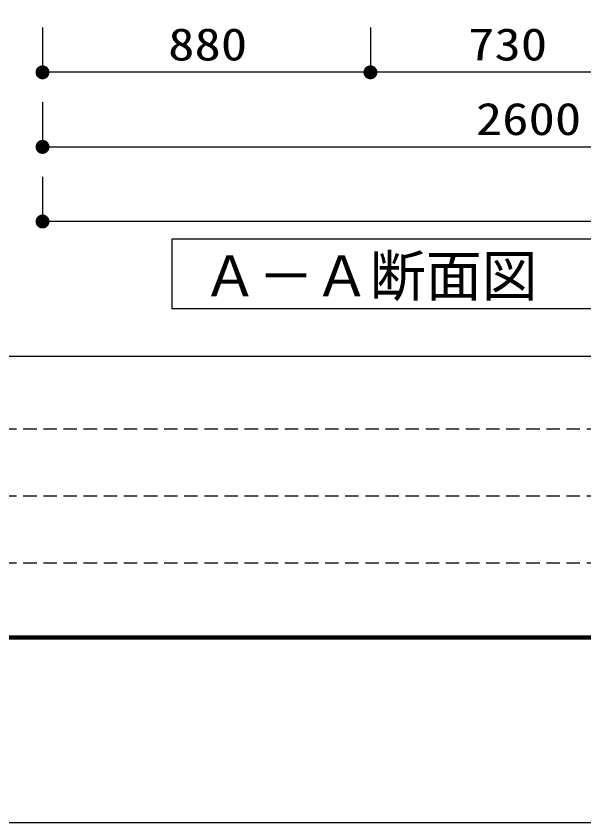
# Model space of a CAD drawing. Units: millimetres, scale not verified. Extents: x -22013 to 8910, y -6308 to 6308.
# Drawn here: x -6403 to -4879, y -6308 to -4145 of the extents above; entities that cross this region are included whole.
import ezdxf
from ezdxf.enums import TextEntityAlignment as Align

# ---------------------------------------------------------------- set-up
doc = ezdxf.new("R2010")
doc.units = ezdxf.units.MM
doc.header["$LTSCALE"] = 30
doc.linetypes.add('DASHED1', pattern=[1.8, 1.2, -0.6])
for name, color, linetype, lineweight in [('0-6_機器', 3, 'Continuous', 25), ('1-6_00クル-フ-6寸法', 132, 'Continuous', 25), ('1-9_図面枠', 7, 'Continuous', 25), ('1-A_Axis_waku', 7, 'Continuous', 25)]:
    doc.layers.add(name, color=color, linetype=linetype, lineweight=lineweight)
doc.styles.add('ＭＳ ゴシック', font='')
doc.styles.get('ＭＳ ゴシック').set_extended_font_data('MS Gothic')

msp = doc.modelspace()

# ---------------------------------------------------------------- linework, layer by layer
at = {"layer": '0-6_機器'}
msp.add_lwpolyline([(-3955.9, -4928.71), (-3955.9, -4742.41), (-5985.23, -4742.41), (-5985.23, -4928.71)], close=True, dxfattribs=at)
at = {"layer": '1-6_00クル-フ-6寸法', "color": 4}
for p, q in [((-6332.33, -4175.15), (-6332.33, -4295.15)), ((-5452.33, -4175.15), (-5452.33, -4295.15)), ((-5452.33, -4175.15), (-5452.33, -4295.15)), ((-5452.33, -4295.15), (-6332.33, -4295.15)), ((-4722.34, -4295.15), (-5452.33, -4295.15)), ((-6332.33, -4375.15), (-6332.33, -4495.15)), ((-6332.33, -4495.15), (-3732.33, -4495.15)), ((-6332.33, -4575.15), (-6332.33, -4695.15)), ((-2952.31, -4695.15), (-6332.33, -4695.15))]:
    msp.add_line(p, q, dxfattribs=at)
at = {"layer": '1-6_00クル-フ-6寸法'}
for points in [[(-6332.33, -4295.15), (-6347.5, -4284.13), (-6346, -4282.32)], [(-6332.33, -4295.15), (-6346, -4282.32), (-6344.29, -4280.71)], [(-6332.33, -4295.15), (-6344.29, -4280.71), (-6342.38, -4279.32)], [(-6332.33, -4295.15), (-6342.38, -4279.32), (-6340.32, -4278.19)], [(-6332.33, -4295.15), (-6340.32, -4278.19), (-6338.13, -4277.32)], [(-6332.33, -4295.15), (-6338.13, -4277.32), (-6335.85, -4276.74)], [(-6332.33, -4295.15), (-6335.85, -4276.74), (-6333.51, -4276.44)], [(-6332.33, -4295.15), (-6333.51, -4276.44), (-6331.16, -4276.44)], [(-6332.33, -4295.15), (-6331.16, -4276.44), (-6328.82, -4276.74)], [(-6332.33, -4295.15), (-6328.82, -4276.74), (-6326.54, -4277.32)], [(-6332.33, -4295.15), (-6326.54, -4277.32), (-6324.35, -4278.19)], [(-6332.33, -4295.15), (-6324.35, -4278.19), (-6322.29, -4279.32)], [(-6332.33, -4295.15), (-6322.29, -4279.32), (-6320.38, -4280.71)], [(-6332.33, -4295.15), (-6320.38, -4280.71), (-6318.67, -4282.32)], [(-6332.33, -4295.15), (-6318.67, -4282.32), (-6317.16, -4284.13)], [(-5452.33, -4295.15), (-5467.5, -4284.13), (-5466, -4282.32)], [(-5452.33, -4295.15), (-5467.5, -4284.13), (-5466, -4282.32)], [(-5452.33, -4295.15), (-5466, -4282.32), (-5464.29, -4280.71)], [(-5452.33, -4295.15), (-5466, -4282.32), (-5464.29, -4280.71)], [(-5452.33, -4295.15), (-5464.29, -4280.71), (-5462.38, -4279.32)], [(-5452.33, -4295.15), (-5464.29, -4280.71), (-5462.38, -4279.32)], [(-5452.33, -4295.15), (-5462.38, -4279.32), (-5460.32, -4278.19)], [(-5452.33, -4295.15), (-5462.38, -4279.32), (-5460.32, -4278.19)], [(-5452.33, -4295.15), (-5460.32, -4278.19), (-5458.13, -4277.32)], [(-5452.33, -4295.15), (-5460.32, -4278.19), (-5458.13, -4277.32)], [(-5452.33, -4295.15), (-5458.13, -4277.32), (-5455.85, -4276.74)], [(-5452.33, -4295.15), (-5458.13, -4277.32), (-5455.85, -4276.74)], [(-5452.33, -4295.15), (-5455.85, -4276.74), (-5453.51, -4276.44)], [(-5452.33, -4295.15), (-5455.85, -4276.74), (-5453.51, -4276.44)], [(-5452.33, -4295.15), (-5453.51, -4276.44), (-5451.16, -4276.44)], [(-5452.33, -4295.15), (-5453.51, -4276.44), (-5451.16, -4276.44)], [(-5452.33, -4295.15), (-5451.16, -4276.44), (-5448.82, -4276.74)], [(-5452.33, -4295.15), (-5451.16, -4276.44), (-5448.82, -4276.74)], [(-5452.33, -4295.15), (-5448.82, -4276.74), (-5446.54, -4277.32)], [(-5452.33, -4295.15), (-5448.82, -4276.74), (-5446.54, -4277.32)], [(-5452.33, -4295.15), (-5446.54, -4277.32), (-5444.35, -4278.19)], [(-5452.33, -4295.15), (-5446.54, -4277.32), (-5444.35, -4278.19)], [(-5452.33, -4295.15), (-5444.35, -4278.19), (-5442.29, -4279.32)], [(-5452.33, -4295.15), (-5444.35, -4278.19), (-5442.29, -4279.32)], [(-5452.33, -4295.15), (-5442.29, -4279.32), (-5440.38, -4280.71)], [(-5452.33, -4295.15), (-5442.29, -4279.32), (-5440.38, -4280.71)], [(-5452.33, -4295.15), (-5440.38, -4280.71), (-5438.67, -4282.32)], [(-5452.33, -4295.15), (-5440.38, -4280.71), (-5438.67, -4282.32)], [(-5452.33, -4295.15), (-5438.67, -4282.32), (-5437.17, -4284.13)], [(-5452.33, -4295.15), (-5438.67, -4282.32), (-5437.17, -4284.13)], [(-6332.33, -4295.15), (-6351.08, -4295.15), (-6350.94, -4292.8)], [(-6332.33, -4295.15), (-6350.94, -4297.5), (-6351.08, -4295.15)], [(-6332.33, -4295.15), (-6350.94, -4292.8), (-6350.49, -4290.49)], [(-6332.33, -4295.15), (-6350.49, -4299.82), (-6350.94, -4297.5)], [(-6332.33, -4295.15), (-6350.49, -4290.49), (-6349.77, -4288.25)], [(-6332.33, -4295.15), (-6349.77, -4302.06), (-6350.49, -4299.82)], [(-6332.33, -4295.15), (-6349.77, -4288.25), (-6348.76, -4286.12)], [(-6332.33, -4295.15), (-6348.76, -4304.19), (-6349.77, -4302.06)], [(-6332.33, -4295.15), (-6348.76, -4286.12), (-6347.5, -4284.13)], [(-6332.33, -4295.15), (-6347.5, -4306.18), (-6348.76, -4304.19)], [(-6332.33, -4295.15), (-6346, -4307.99), (-6347.5, -4306.18)], [(-6332.33, -4295.15), (-6344.29, -4309.6), (-6346, -4307.99)], [(-6332.33, -4295.15), (-6342.38, -4310.99), (-6344.29, -4309.6)], [(-6332.33, -4295.15), (-6340.32, -4312.12), (-6342.38, -4310.99)], [(-6332.33, -4295.15), (-6338.13, -4312.99), (-6340.32, -4312.12)], [(-6332.33, -4295.15), (-6335.85, -4313.57), (-6338.13, -4312.99)], [(-6332.33, -4295.15), (-6333.51, -4313.87), (-6335.85, -4313.57)], [(-6332.33, -4295.15), (-6331.16, -4313.87), (-6333.51, -4313.87)], [(-6332.33, -4295.15), (-6317.16, -4284.13), (-6315.9, -4286.12)], [(-6332.33, -4295.15), (-6315.9, -4286.12), (-6314.9, -4288.25)], [(-6332.33, -4295.15), (-6314.9, -4288.25), (-6314.17, -4290.49)], [(-6332.33, -4295.15), (-6314.17, -4290.49), (-6313.73, -4292.8)], [(-6332.33, -4295.15), (-6313.73, -4292.8), (-6313.58, -4295.15)], [(-6332.33, -4295.15), (-6328.82, -4313.57), (-6331.16, -4313.87)], [(-6332.33, -4295.15), (-6326.54, -4312.99), (-6328.82, -4313.57)], [(-6332.33, -4295.15), (-6324.35, -4312.12), (-6326.54, -4312.99)], [(-6332.33, -4295.15), (-6322.29, -4310.99), (-6324.35, -4312.12)], [(-6332.33, -4295.15), (-6320.38, -4309.6), (-6322.29, -4310.99)], [(-6332.33, -4295.15), (-6318.67, -4307.99), (-6320.38, -4309.6)], [(-6332.33, -4295.15), (-6317.16, -4306.18), (-6318.67, -4307.99)], [(-6332.33, -4295.15), (-6315.9, -4304.19), (-6317.16, -4306.18)], [(-6332.33, -4295.15), (-6314.9, -4302.06), (-6315.9, -4304.19)], [(-6332.33, -4295.15), (-6314.17, -4299.82), (-6314.9, -4302.06)], [(-6332.33, -4295.15), (-6313.73, -4297.5), (-6314.17, -4299.82)], [(-6332.33, -4295.15), (-6313.58, -4295.15), (-6313.73, -4297.5)], [(-5452.33, -4295.15), (-5471.08, -4295.15), (-5470.94, -4292.8)], [(-5452.33, -4295.15), (-5471.08, -4295.15), (-5470.94, -4292.8)], [(-5452.33, -4295.15), (-5470.94, -4297.5), (-5471.08, -4295.15)], [(-5452.33, -4295.15), (-5470.94, -4297.5), (-5471.08, -4295.15)], [(-5452.33, -4295.15), (-5470.94, -4292.8), (-5470.5, -4290.49)], [(-5452.33, -4295.15), (-5470.94, -4292.8), (-5470.5, -4290.49)], [(-5452.33, -4295.15), (-5470.5, -4299.82), (-5470.94, -4297.5)], [(-5452.33, -4295.15), (-5470.5, -4299.82), (-5470.94, -4297.5)], [(-5452.33, -4295.15), (-5470.5, -4290.49), (-5469.77, -4288.25)], [(-5452.33, -4295.15), (-5470.5, -4290.49), (-5469.77, -4288.25)], [(-5452.33, -4295.15), (-5469.77, -4302.06), (-5470.5, -4299.82)], [(-5452.33, -4295.15), (-5469.77, -4302.06), (-5470.5, -4299.82)], [(-5452.33, -4295.15), (-5469.77, -4288.25), (-5468.77, -4286.12)], [(-5452.33, -4295.15), (-5469.77, -4288.25), (-5468.77, -4286.12)], [(-5452.33, -4295.15), (-5468.77, -4304.19), (-5469.77, -4302.06)], [(-5452.33, -4295.15), (-5468.77, -4304.19), (-5469.77, -4302.06)], [(-5452.33, -4295.15), (-5468.77, -4286.12), (-5467.5, -4284.13)], [(-5452.33, -4295.15), (-5468.77, -4286.12), (-5467.5, -4284.13)], [(-5452.33, -4295.15), (-5467.5, -4306.18), (-5468.77, -4304.19)], [(-5452.33, -4295.15), (-5467.5, -4306.18), (-5468.77, -4304.19)], [(-5452.33, -4295.15), (-5466, -4307.99), (-5467.5, -4306.18)], [(-5452.33, -4295.15), (-5466, -4307.99), (-5467.5, -4306.18)], [(-5452.33, -4295.15), (-5464.29, -4309.6), (-5466, -4307.99)], [(-5452.33, -4295.15), (-5464.29, -4309.6), (-5466, -4307.99)], [(-5452.33, -4295.15), (-5462.38, -4310.99), (-5464.29, -4309.6)], [(-5452.33, -4295.15), (-5462.38, -4310.99), (-5464.29, -4309.6)], [(-5452.33, -4295.15), (-5460.32, -4312.12), (-5462.38, -4310.99)], [(-5452.33, -4295.15), (-5460.32, -4312.12), (-5462.38, -4310.99)], [(-5452.33, -4295.15), (-5458.13, -4312.99), (-5460.32, -4312.12)], [(-5452.33, -4295.15), (-5458.13, -4312.99), (-5460.32, -4312.12)], [(-5452.33, -4295.15), (-5455.85, -4313.57), (-5458.13, -4312.99)], [(-5452.33, -4295.15), (-5455.85, -4313.57), (-5458.13, -4312.99)], [(-5452.33, -4295.15), (-5453.51, -4313.87), (-5455.85, -4313.57)], [(-5452.33, -4295.15), (-5453.51, -4313.87), (-5455.85, -4313.57)], [(-5452.33, -4295.15), (-5451.16, -4313.87), (-5453.51, -4313.87)], [(-5452.33, -4295.15), (-5451.16, -4313.87), (-5453.51, -4313.87)], [(-5452.33, -4295.15), (-5437.17, -4284.13), (-5435.9, -4286.12)], [(-5452.33, -4295.15), (-5437.17, -4284.13), (-5435.9, -4286.12)], [(-5452.33, -4295.15), (-5435.9, -4286.12), (-5434.9, -4288.25)], [(-5452.33, -4295.15), (-5435.9, -4286.12), (-5434.9, -4288.25)], [(-5452.33, -4295.15), (-5434.9, -4288.25), (-5434.17, -4290.49)], [(-5452.33, -4295.15), (-5434.9, -4288.25), (-5434.17, -4290.49)], [(-5452.33, -4295.15), (-5434.17, -4290.49), (-5433.73, -4292.8)], [(-5452.33, -4295.15), (-5434.17, -4290.49), (-5433.73, -4292.8)], [(-5452.33, -4295.15), (-5433.73, -4292.8), (-5433.58, -4295.15)], [(-5452.33, -4295.15), (-5433.73, -4292.8), (-5433.58, -4295.15)], [(-5452.33, -4295.15), (-5448.82, -4313.57), (-5451.16, -4313.87)], [(-5452.33, -4295.15), (-5446.54, -4312.99), (-5448.82, -4313.57)], [(-5452.33, -4295.15), (-5444.35, -4312.12), (-5446.54, -4312.99)], [(-5452.33, -4295.15), (-5442.29, -4310.99), (-5444.35, -4312.12)], [(-5452.33, -4295.15), (-5440.38, -4309.6), (-5442.29, -4310.99)], [(-5452.33, -4295.15), (-5438.67, -4307.99), (-5440.38, -4309.6)], [(-5452.33, -4295.15), (-5437.17, -4306.18), (-5438.67, -4307.99)], [(-5452.33, -4295.15), (-5435.9, -4304.19), (-5437.17, -4306.18)], [(-5452.33, -4295.15), (-5434.9, -4302.06), (-5435.9, -4304.19)], [(-5452.33, -4295.15), (-5434.17, -4299.82), (-5434.9, -4302.06)], [(-5452.33, -4295.15), (-5433.73, -4297.5), (-5434.17, -4299.82)], [(-5452.33, -4295.15), (-5433.58, -4295.15), (-5433.73, -4297.5)], [(-5452.33, -4295.15), (-5448.82, -4313.57), (-5451.16, -4313.87)], [(-5452.33, -4295.15), (-5446.54, -4312.99), (-5448.82, -4313.57)], [(-5452.33, -4295.15), (-5444.35, -4312.12), (-5446.54, -4312.99)], [(-5452.33, -4295.15), (-5442.29, -4310.99), (-5444.35, -4312.12)], [(-5452.33, -4295.15), (-5440.38, -4309.6), (-5442.29, -4310.99)], [(-5452.33, -4295.15), (-5438.67, -4307.99), (-5440.38, -4309.6)], [(-5452.33, -4295.15), (-5437.17, -4306.18), (-5438.67, -4307.99)], [(-5452.33, -4295.15), (-5435.9, -4304.19), (-5437.17, -4306.18)], [(-5452.33, -4295.15), (-5434.9, -4302.06), (-5435.9, -4304.19)], [(-5452.33, -4295.15), (-5434.17, -4299.82), (-5434.9, -4302.06)], [(-5452.33, -4295.15), (-5433.73, -4297.5), (-5434.17, -4299.82)], [(-5452.33, -4295.15), (-5433.58, -4295.15), (-5433.73, -4297.5)], [(-6332.33, -4495.15), (-6340.32, -4478.19), (-6338.13, -4477.32)], [(-6332.33, -4495.15), (-6338.13, -4477.32), (-6335.85, -4476.74)], [(-6332.33, -4495.15), (-6335.85, -4476.74), (-6333.51, -4476.44)], [(-6332.33, -4495.15), (-6333.51, -4476.44), (-6331.16, -4476.44)], [(-6332.33, -4495.15), (-6331.16, -4476.44), (-6328.82, -4476.74)], [(-6332.33, -4495.15), (-6328.82, -4476.74), (-6326.54, -4477.32)], [(-6332.33, -4495.15), (-6326.54, -4477.32), (-6324.35, -4478.19)], [(-6332.33, -4495.15), (-6351.08, -4495.15), (-6350.94, -4492.8)], [(-6332.33, -4495.15), (-6350.94, -4497.5), (-6351.08, -4495.15)], [(-6332.33, -4495.15), (-6350.94, -4492.8), (-6350.49, -4490.49)], [(-6332.33, -4495.15), (-6350.49, -4499.82), (-6350.94, -4497.5)], [(-6332.33, -4495.15), (-6350.49, -4490.49), (-6349.77, -4488.25)], [(-6332.33, -4495.15), (-6349.77, -4502.06), (-6350.49, -4499.82)], [(-6332.33, -4495.15), (-6349.77, -4488.25), (-6348.76, -4486.12)], [(-6332.33, -4495.15), (-6348.76, -4504.19), (-6349.77, -4502.06)], [(-6332.33, -4495.15), (-6348.76, -4486.12), (-6347.5, -4484.13)], [(-6332.33, -4495.15), (-6347.5, -4506.18), (-6348.76, -4504.19)], [(-6332.33, -4495.15), (-6347.5, -4484.13), (-6346, -4482.32)], [(-6332.33, -4495.15), (-6346, -4507.99), (-6347.5, -4506.18)], [(-6332.33, -4495.15), (-6346, -4482.32), (-6344.29, -4480.71)], [(-6332.33, -4495.15), (-6344.29, -4509.6), (-6346, -4507.99)], [(-6332.33, -4495.15), (-6344.29, -4480.71), (-6342.38, -4479.32)], [(-6332.33, -4495.15), (-6342.38, -4510.99), (-6344.29, -4509.6)], [(-6332.33, -4495.15), (-6342.38, -4479.32), (-6340.32, -4478.19)], [(-6332.33, -4495.15), (-6340.32, -4512.12), (-6342.38, -4510.99)], [(-6332.33, -4495.15), (-6338.13, -4512.99), (-6340.32, -4512.12)], [(-6332.33, -4495.15), (-6335.85, -4513.57), (-6338.13, -4512.99)], [(-6332.33, -4495.15), (-6333.51, -4513.87), (-6335.85, -4513.57)], [(-6332.33, -4495.15), (-6331.16, -4513.87), (-6333.51, -4513.87)], [(-6332.33, -4495.15), (-6324.35, -4478.19), (-6322.29, -4479.32)], [(-6332.33, -4495.15), (-6322.29, -4479.32), (-6320.38, -4480.71)], [(-6332.33, -4495.15), (-6320.38, -4480.71), (-6318.67, -4482.32)], [(-6332.33, -4495.15), (-6318.67, -4482.32), (-6317.16, -4484.13)], [(-6332.33, -4495.15), (-6317.16, -4484.13), (-6315.9, -4486.12)], [(-6332.33, -4495.15), (-6315.9, -4486.12), (-6314.9, -4488.25)], [(-6332.33, -4495.15), (-6314.9, -4488.25), (-6314.17, -4490.49)], [(-6332.33, -4495.15), (-6314.17, -4490.49), (-6313.73, -4492.8)], [(-6332.33, -4495.15), (-6313.73, -4492.8), (-6313.58, -4495.15)], [(-6332.33, -4495.15), (-6328.82, -4513.57), (-6331.16, -4513.87)], [(-6332.33, -4495.15), (-6326.54, -4512.99), (-6328.82, -4513.57)], [(-6332.33, -4495.15), (-6324.35, -4512.12), (-6326.54, -4512.99)], [(-6332.33, -4495.15), (-6322.29, -4510.99), (-6324.35, -4512.12)], [(-6332.33, -4495.15), (-6320.38, -4509.6), (-6322.29, -4510.99)], [(-6332.33, -4495.15), (-6318.67, -4507.99), (-6320.38, -4509.6)], [(-6332.33, -4495.15), (-6317.16, -4506.18), (-6318.67, -4507.99)], [(-6332.33, -4495.15), (-6315.9, -4504.19), (-6317.16, -4506.18)], [(-6332.33, -4495.15), (-6314.9, -4502.06), (-6315.9, -4504.19)], [(-6332.33, -4495.15), (-6314.17, -4499.82), (-6314.9, -4502.06)], [(-6332.33, -4495.15), (-6313.73, -4497.5), (-6314.17, -4499.82)], [(-6332.33, -4495.15), (-6313.58, -4495.15), (-6313.73, -4497.5)], [(-6332.33, -4695.15), (-6351.08, -4695.15), (-6350.94, -4692.8)], [(-6332.33, -4695.15), (-6350.94, -4692.8), (-6350.49, -4690.49)], [(-6332.33, -4695.15), (-6350.49, -4690.49), (-6349.77, -4688.25)], [(-6332.33, -4695.15), (-6349.77, -4688.25), (-6348.76, -4686.12)], [(-6332.33, -4695.15), (-6348.76, -4686.12), (-6347.5, -4684.13)], [(-6332.33, -4695.15), (-6347.5, -4684.13), (-6346, -4682.32)], [(-6332.33, -4695.15), (-6346, -4682.32), (-6344.29, -4680.71)], [(-6332.33, -4695.15), (-6344.29, -4680.71), (-6342.38, -4679.32)], [(-6332.33, -4695.15), (-6342.38, -4679.32), (-6340.32, -4678.19)], [(-6332.33, -4695.15), (-6340.32, -4678.19), (-6338.13, -4677.32)], [(-6332.33, -4695.15), (-6338.13, -4677.32), (-6335.85, -4676.74)], [(-6332.33, -4695.15), (-6335.85, -4676.74), (-6333.51, -4676.44)], [(-6332.33, -4695.15), (-6333.51, -4676.44), (-6331.16, -4676.44)], [(-6332.33, -4695.15), (-6331.16, -4676.44), (-6328.82, -4676.74)], [(-6332.33, -4695.15), (-6328.82, -4676.74), (-6326.54, -4677.32)], [(-6332.33, -4695.15), (-6326.54, -4677.32), (-6324.35, -4678.19)], [(-6332.33, -4695.15), (-6324.35, -4678.19), (-6322.29, -4679.32)], [(-6332.33, -4695.15), (-6322.29, -4679.32), (-6320.38, -4680.71)], [(-6332.33, -4695.15), (-6320.38, -4680.71), (-6318.67, -4682.32)], [(-6332.33, -4695.15), (-6318.67, -4682.32), (-6317.16, -4684.13)], [(-6332.33, -4695.15), (-6317.16, -4684.13), (-6315.9, -4686.12)], [(-6332.33, -4695.15), (-6315.9, -4686.12), (-6314.9, -4688.25)], [(-6332.33, -4695.15), (-6314.9, -4688.25), (-6314.17, -4690.49)], [(-6332.33, -4695.15), (-6314.17, -4690.49), (-6313.73, -4692.8)], [(-6332.33, -4695.15), (-6313.73, -4692.8), (-6313.58, -4695.15)], [(-6332.33, -4695.15), (-6350.94, -4697.5), (-6351.08, -4695.15)], [(-6332.33, -4695.15), (-6350.49, -4699.82), (-6350.94, -4697.5)], [(-6332.33, -4695.15), (-6349.77, -4702.06), (-6350.49, -4699.82)], [(-6332.33, -4695.15), (-6348.76, -4704.19), (-6349.77, -4702.06)], [(-6332.33, -4695.15), (-6347.5, -4706.18), (-6348.76, -4704.19)], [(-6332.33, -4695.15), (-6346, -4707.99), (-6347.5, -4706.18)], [(-6332.33, -4695.15), (-6344.29, -4709.6), (-6346, -4707.99)], [(-6332.33, -4695.15), (-6342.38, -4710.99), (-6344.29, -4709.6)], [(-6332.33, -4695.15), (-6340.32, -4712.12), (-6342.38, -4710.99)], [(-6332.33, -4695.15), (-6338.13, -4712.99), (-6340.32, -4712.12)], [(-6332.33, -4695.15), (-6335.85, -4713.57), (-6338.13, -4712.99)], [(-6332.33, -4695.15), (-6333.51, -4713.87), (-6335.85, -4713.57)], [(-6332.33, -4695.15), (-6331.16, -4713.87), (-6333.51, -4713.87)], [(-6332.33, -4695.15), (-6328.82, -4713.57), (-6331.16, -4713.87)], [(-6332.33, -4695.15), (-6326.54, -4712.99), (-6328.82, -4713.57)], [(-6332.33, -4695.15), (-6324.35, -4712.12), (-6326.54, -4712.99)], [(-6332.33, -4695.15), (-6322.29, -4710.99), (-6324.35, -4712.12)], [(-6332.33, -4695.15), (-6320.38, -4709.6), (-6322.29, -4710.99)], [(-6332.33, -4695.15), (-6318.67, -4707.99), (-6320.38, -4709.6)], [(-6332.33, -4695.15), (-6317.16, -4706.18), (-6318.67, -4707.99)], [(-6332.33, -4695.15), (-6315.9, -4704.19), (-6317.16, -4706.18)], [(-6332.33, -4695.15), (-6314.9, -4702.06), (-6315.9, -4704.19)], [(-6332.33, -4695.15), (-6314.17, -4699.82), (-6314.9, -4702.06)], [(-6332.33, -4695.15), (-6313.73, -4697.5), (-6314.17, -4699.82)], [(-6332.33, -4695.15), (-6313.58, -4695.15), (-6313.73, -4697.5)]]:
    msp.add_solid(points, dxfattribs=at)
at = {"layer": '1-9_図面枠'}
msp.add_lwpolyline([(-8910, -6307.5), (-8910, 6307.5), (8910, 6307.5), (8910, -6307.5)], close=True, dxfattribs=at)
at = {"layer": '1-A_Axis_waku'}
for p, q in [((-7770, -5056.5), (8400, -5056.5)), ((8408.4, -5814.9), (-7778.4, -5814.9)), ((8407.8, -5814.3), (-7777.8, -5814.3)), ((8407.2, -5813.7), (-7777.2, -5813.7)), ((8406.6, -5813.1), (-7776.6, -5813.1)), ((8406, -5812.5), (-7776, -5812.5)), ((8405.4, -5811.9), (-7775.4, -5811.9)), ((8404.8, -5811.3), (-7774.8, -5811.3)), ((8404.2, -5810.7), (-7774.2, -5810.7)), ((8403.6, -5810.1), (-7773.6, -5810.1)), ((8403, -5809.5), (-7773, -5809.5)), ((8402.4, -5808.9), (-7772.4, -5808.9)), ((8401.8, -5808.3), (-7771.8, -5808.3)), ((8401.2, -5807.7), (-7771.2, -5807.7)), ((8400.6, -5807.1), (-7770.6, -5807.1)), ((-7770, -5806.5), (8400, -5806.5))]:
    msp.add_line(p, q, dxfattribs=at)
at = {"layer": '1-A_Axis_waku', "linetype": 'DASHED1'}
for p, q in [((240, -5251.5), (-7770, -5251.5)), ((240, -5431.5), (-7770, -5431.5)), ((240, -5611.5), (-7770, -5611.5))]:
    msp.add_line(p, q, dxfattribs=at)

# ---------------------------------------------------------------- texts
at = {"layer": '0-6_機器', "color": 4, "style": 'ＭＳ ゴシック'}
msp.add_text('Ａ－Ａ断面図', height=110, dxfattribs=at).set_placement((-5903.99, -4928.68), align=Align.BOTTOM_LEFT)
at = {"layer": '1-6_00クル-フ-6寸法', "color": 3, "style": 'ＭＳ ゴシック', "width": 1.2}
for s, p in [('880', (-5995.19, -4289.31)), ('730', (-5190.19, -4289.31)), ('2600', (-5169.48, -4489.31))]:
    msp.add_text(s, height=86.66, dxfattribs=at).set_placement(p, align=Align.BOTTOM_LEFT)

doc.saveas('drawing.dxf')
